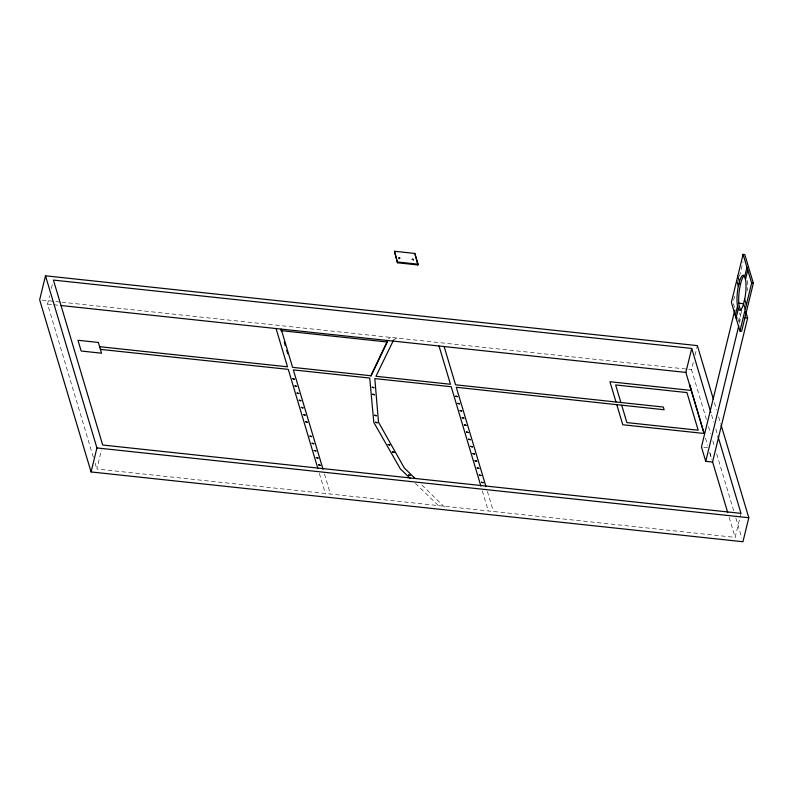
<?xml version="1.0" encoding="UTF-8"?>
<svg xmlns="http://www.w3.org/2000/svg" width="793" height="793" viewBox="0 0 793 793"><rect width="100%" height="100%" fill="white"/><g stroke="black" fill="none" stroke-linecap="round" stroke-linejoin="round"><path stroke-width="0.59" stroke-dasharray="3.96 2.97" d="M93.296 457.164L47.56 304.086L49.612 295.68M51.367 288.483L52.536 283.676M740.989 513.368L735.141 537.376L96.845 469.03L101.524 449.829M398.443 258.647C400.386 260.163 400.614 256.347 398.492 257.457M411.835 259.757C411.835 257.219 415.344 260.124 412.826 260.411C410.744 259.688 412.866 259.559 413.728 259.41M706.424 419.477L691.526 369.617L693.865 360.012M695.035 355.214L697.374 345.619M733.664 300.151L735.121 294.153M739.512 276.152L743.021 261.749M738.967 321.7L741.594 310.896M739.383 323.316L740.85 317.319L739.532 312.898M400.148 257.963L398.512 257.784M388.421 338.898L390.384 337.372M393.556 340.128L396.302 338.006M398.413 258.121L399.206 258.161M42.108 300.081L60.575 302.064M61.804 302.192L691.526 369.617M47.56 304.086L52.477 304.611M53.706 304.74L59.852 305.394M703.718 447.232L708.238 447.718M399.196 258.092L399.969 258.706M415.393 483.403L440.075 507.193M421.817 484.969L446.112 508.541M733.416 303.699L734.794 308.289M737.53 317.468L738.907 322.057M714.404 402.596L716.525 409.713M718.656 416.84L720.787 423.958M711.559 414.878L713.69 421.995M715.821 429.112L717.596 435.05M708.545 426.594L710.677 433.721M712.808 440.839L714.582 446.776M716.703 453.893L734.08 512.06M735.854 517.998L741.881 538.179M705.502 438.192L707.624 445.279M709.745 452.357L711.856 459.444M729.144 517.304L735.141 537.376M709.894 453.239L711.866 459.861M487.398 491.382L493.405 511.495M482.303 490.837L488.31 510.95M324.436 473.946L330.433 494.039M319.341 473.401L325.348 493.494M95.071 463.092L96.845 469.03M413.549 260.163L412.023 259.004M747.442 280.722A17.575 4.153 -83.9 0 1 747.561 290.872"/><path stroke-width="1.19" d="M738.838 283.745L737.986 287.938A17.575 4.153 -83.9 0 0 737.292 304.879L738.679 309.518A17.575 4.153 -83.9 0 0 743.16 305.255L745.053 297.484A17.575 4.153 -83.9 0 0 745.737 280.544L744.359 275.905A17.575 4.153 -83.9 0 0 739.879 280.167L738.838 283.745L740.533 283.924L741.574 280.355A17.575 4.153 -83.9 0 1 743.903 275.944M740.533 283.924L739.681 288.117A17.575 4.153 -83.9 0 0 738.987 305.067L740.375 309.706A17.575 4.153 -83.9 0 0 741.386 310.37M713.333 399.028L697.374 345.619L45.498 275.815L39.65 299.823L91.066 471.944L742.952 541.738L748.8 517.73L721.134 425.147M91.066 471.944L96.924 447.936L45.498 275.815M394.478 251.262L397.501 262.77L417.871 264.951L418.06 264.198L414.848 253.443L394.478 251.262L397.501 262.77M414.848 253.443L417.871 264.951M485.98 486.644L456.292 387.262L616.785 404.668L622.783 424.761L704.095 433.474L685.856 372.423L691.714 348.424L53.418 280.078L102.693 445.022L740.989 513.368L717.943 436.239M743.081 254.365L731.384 302.371L739.948 331.058L741.643 331.236L753.35 283.23L744.776 254.543L743.081 254.365L751.655 283.051L739.948 331.058M734.804 310.172L701.448 446.994L705.74 461.338L712.53 462.061L747.64 318.043L745.658 311.421M735.26 315.366L737.53 306.068M744.696 276.658L746.966 267.36M736.063 318.062L738.333 308.764M745.499 279.354L747.769 270.056M705.74 461.338L738.798 325.715M387.658 340.494L370.837 375.733L292.587 367.347L281.158 329.095M370.995 376.13L387.301 342.001L280.791 330.592M393.556 340.128L375.951 376.279L450.464 384.258L439.035 345.996M751.655 283.051L753.35 283.23M397.689 262.017L418.06 264.198M738.828 303.213L743.348 303.699M744.24 317.676L747.64 318.043M61.081 305.533L685.856 372.423M99.601 346.69L287.492 366.802L276.063 328.55M100.404 349.376L288.265 369.369L317.924 468.673M616.785 404.668L664.137 409.733L663.335 407.047L455.559 384.803L444.13 346.541M96.924 447.936L748.8 517.73M410.08 478.278L400.326 468.881L373.79 422.382L369.736 378.053L293.351 369.915L323.019 469.218M414.818 478.179L404.331 468.009L378.499 422.213L374.821 378.588L451.197 386.726L480.895 486.099M737.777 276.113L739.443 281.674M744.686 299.248L746.352 304.799M736.687 280.613L738.342 286.174M743.596 303.749L745.251 309.3M691.714 348.424L710.855 412.499M712.56 461.804L727.726 512.575M620.889 402.497L615.636 384.942L686.936 392.575L698.187 430.222L626.886 422.59L621.692 405.193M615.983 401.972L609.936 381.73L691.238 390.443L689.751 384.883L704.095 433.474M284.251 342.189L285.292 345.669M286.679 350.298L287.72 353.777M408.534 475.047L410.219 475.473L408.534 475.047M292.805 378.717L294.461 379.223L292.805 378.717M294.946 385.894L296.602 386.399L294.946 385.894M297.088 393.06L298.753 393.566L297.088 393.06M299.239 400.237L300.894 400.743L299.239 400.237M301.38 407.404L303.035 407.909L301.38 407.404M303.521 414.58L305.176 415.086L303.521 414.58M305.662 421.747L307.317 422.253L305.662 421.747M309.944 436.091L311.599 436.596L309.944 436.091M312.095 443.267L313.75 443.773L312.095 443.267M314.236 450.434L315.892 450.939L314.236 450.434M316.377 457.611L318.033 458.116L316.377 457.611M318.518 464.777L320.174 465.283L318.518 464.777M372.254 387.222L373.909 387.737L372.254 387.222M372.839 394.23L374.494 394.736L372.839 394.23M374.613 415.245L376.269 415.75L374.613 415.245M375.634 422.302L377.29 422.808L375.733 422.223M388.154 444.467L389.809 444.972L388.154 444.467M392.376 451.861L394.032 452.367L392.376 451.861M455.777 396.173L457.432 396.678L455.777 396.173M457.918 403.34L459.573 403.845L457.918 403.34M460.059 410.516L461.714 411.022L460.059 410.516M462.2 417.683L463.865 418.189L462.2 417.683M464.351 424.86L466.006 425.365L464.351 424.86M466.492 432.026L468.148 432.532L466.492 432.026M468.633 439.203L470.289 439.709L468.633 439.203M470.774 446.37L472.43 446.875L470.774 446.37M472.915 453.546L474.571 454.052L472.915 453.546M475.057 460.713L476.712 461.219L475.057 460.713M477.198 467.89L478.863 468.395L477.198 467.89M479.349 475.057L481.004 475.562L479.349 475.057M481.49 482.233L483.145 482.739L481.49 482.233M98.332 342.447L77.962 340.266L81.173 351.021L101.544 353.202L98.332 342.447"/></g></svg>
